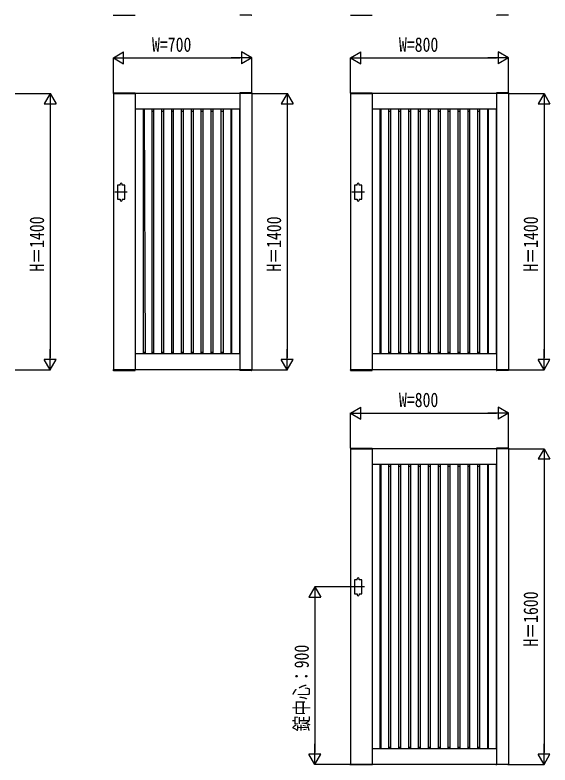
# Model space of a CAD drawing. Units: millimetres, scale not verified. Extents: x -10512 to 10512, y -7425 to 7425.
# Drawn here: x -2760 to -52, y -715 to 3085 of the extents above; entities that cross this region are included whole.
import ezdxf
from ezdxf.enums import TextEntityAlignment as Align

# ---------------------------------------------------------------- set-up
doc = ezdxf.new("R2010")
doc.units = ezdxf.units.MM
doc.header["$LTSCALE"] = 30
doc.layers.add('0-2_YKK_A1', color=4, linetype='Continuous')
doc.layers.add('0-3_YKK_D', color=6, linetype='Continuous')
doc.styles.add('ＭＳ ゴシック', font='')
doc.styles.get('ＭＳ ゴシック').set_extended_font_data('MS Gothic')

msp = doc.modelspace()

# ---------------------------------------------------------------- linework, layer by layer
at = {"layer": '0-2_YKK_A1'}
for p, q in [((-2261.82, 3084), (-2153.08, 3084)), ((-1563.08, 3084), (-1621.82, 3084)), ((-1061.82, 3084), (-953.08, 3084)), ((-263.08, 3084), (-321.82, 3084)), ((-2262.82, 2690.05), (-2262.95, 2687.5)), ((-2262.95, 2687.5), (-2151.95, 2687.5)), ((-2262.45, 2687.5), (-2262.45, 1287.5)), ((-1562.45, 2687.5), (-2262.45, 2687.5)), ((-2261.82, 2691), (-2153.08, 2691)), ((-2152.45, 2687.5), (-2152.45, 1287.5)), ((-2152.08, 2690.05), (-2151.95, 2687.5)), ((-1622.82, 2690.05), (-1622.95, 2687.5)), ((-1561.95, 2687.5), (-1622.95, 2687.5)), ((-1622.45, 2687.5), (-1622.45, 1287.5)), ((-1563.08, 2691), (-1621.82, 2691)), ((-1562.45, 2687.5), (-1562.45, 1287.5)), ((-1562.08, 2690.05), (-1561.95, 2687.5)), ((-1062.82, 2690.05), (-1062.95, 2687.5)), ((-1062.95, 2687.5), (-951.95, 2687.5)), ((-1062.45, 2687.5), (-1062.45, 1287.5)), ((-262.45, 2687.5), (-1062.45, 2687.5)), ((-1061.82, 2691), (-953.08, 2691)), ((-952.45, 2687.5), (-952.45, 1287.5)), ((-952.08, 2690.05), (-951.95, 2687.5)), ((-322.82, 2690.05), (-322.95, 2687.5)), ((-261.95, 2687.5), (-322.95, 2687.5)), ((-322.45, 2687.5), (-322.45, 1287.5)), ((-263.08, 2691), (-321.82, 2691)), ((-262.45, 2687.5), (-262.45, 1287.5)), ((-262.08, 2690.05), (-261.95, 2687.5)), ((-1622.45, 2607.5), (-2152.45, 2607.5)), ((-2152.45, 2598.4), (-2151.65, 2598.4)), ((-2151.65, 2607.5), (-2151.65, 1367.5)), ((-2111.65, 2607.5), (-2111.65, 1367.5)), ((-2111.65, 2598.4), (-2106.29, 2598.4)), ((-2106.32, 2607.5), (-2101.75, 1367.5)), ((-2067.45, 2607.5), (-2067.45, 1367.5)), ((-2067.45, 2598.4), (-2057.45, 2598.4)), ((-2057.45, 1367.5), (-2057.45, 2607.5)), ((-2017.45, 1367.5), (-2017.45, 2607.5)), ((-2017.45, 2598.4), (-2007.45, 2598.4)), ((-2007.45, 1367.5), (-2007.45, 2607.5)), ((-1967.45, 1367.5), (-1967.45, 2607.5)), ((-1967.45, 2598.4), (-1957.45, 2598.4)), ((-1957.45, 1367.5), (-1957.45, 2607.5)), ((-1917.45, 1367.5), (-1917.45, 2607.5)), ((-1917.45, 2598.4), (-1907.45, 2598.4)), ((-1907.45, 1367.5), (-1907.45, 2607.5)), ((-1867.45, 1367.5), (-1867.45, 2607.5)), ((-1867.45, 2598.4), (-1857.45, 2598.4)), ((-1857.45, 1367.5), (-1857.45, 2607.5)), ((-1817.45, 1367.5), (-1817.45, 2607.5)), ((-1817.45, 2598.4), (-1807.45, 2598.4)), ((-1807.45, 1367.5), (-1807.45, 2607.5)), ((-1767.45, 1367.5), (-1767.45, 2607.5)), ((-1767.45, 2598.4), (-1757.45, 2598.4)), ((-1757.45, 1367.5), (-1757.45, 2607.5)), ((-1717.45, 1367.5), (-1717.45, 2607.5)), ((-1717.45, 2598.4), (-1707.45, 2598.4)), ((-1707.45, 2607.5), (-1707.45, 1367.5)), ((-1667.45, 2607.5), (-1667.45, 1367.5)), ((-1667.45, 2598.4), (-1663.25, 2598.4)), ((-1663.25, 1367.5), (-1663.25, 2607.5)), ((-1623.25, 1367.5), (-1623.25, 2607.5)), ((-1623.25, 2598.4), (-1622.45, 2598.4)), ((-322.45, 2607.5), (-952.45, 2607.5)), ((-952.45, 2598.4), (-951.65, 2598.4)), ((-951.65, 1367.5), (-951.65, 2607.5)), ((-911.65, 1367.5), (-911.65, 2607.5)), ((-911.65, 2598.4), (-907.45, 2598.4)), ((-907.45, 1367.5), (-907.45, 2607.5)), ((-867.45, 1367.5), (-867.45, 2607.5)), ((-867.45, 2598.4), (-857.45, 2598.4)), ((-857.45, 1367.5), (-857.45, 2607.5)), ((-817.45, 1367.5), (-817.45, 2607.5)), ((-817.45, 2598.4), (-807.45, 2598.4)), ((-807.45, 1367.5), (-807.45, 2607.5)), ((-767.45, 1367.5), (-767.45, 2607.5)), ((-767.45, 2598.4), (-757.45, 2598.4)), ((-757.45, 1367.5), (-757.45, 2607.5)), ((-717.45, 1367.5), (-717.45, 2607.5)), ((-717.45, 2598.4), (-707.45, 2598.4)), ((-707.45, 1367.5), (-707.45, 2607.5)), ((-667.45, 1367.5), (-667.45, 2607.5)), ((-667.45, 2598.4), (-657.45, 2598.4)), ((-657.45, 1367.5), (-657.45, 2607.5)), ((-617.45, 1367.5), (-617.45, 2607.5)), ((-617.45, 2598.4), (-607.45, 2598.4)), ((-607.45, 1367.5), (-607.45, 2607.5)), ((-567.45, 1367.5), (-567.45, 2607.5)), ((-567.45, 2598.4), (-557.45, 2598.4)), ((-557.45, 1367.5), (-557.45, 2607.5)), ((-517.45, 1367.5), (-517.45, 2607.5)), ((-517.45, 2598.4), (-507.45, 2598.4)), ((-507.45, 1367.5), (-507.45, 2607.5)), ((-467.45, 1367.5), (-467.45, 2607.5)), ((-467.45, 2598.4), (-457.45, 2598.4)), ((-457.45, 1367.5), (-457.45, 2607.5)), ((-417.45, 1367.5), (-417.45, 2607.5)), ((-417.45, 2598.4), (-407.45, 2598.4)), ((-407.45, 1367.5), (-407.45, 2607.5)), ((-367.45, 1367.5), (-367.45, 2607.5)), ((-367.45, 2598.4), (-363.25, 2598.4)), ((-363.25, 1367.5), (-363.25, 2607.5)), ((-323.25, 1367.5), (-323.25, 2607.5)), ((-323.25, 2598.4), (-322.45, 2598.4)), ((-2228.45, 2222.5), (-2228.45, 2227.5)), ((-2218.45, 2222.5), (-2218.45, 2227.5)), ((-1028.45, 2222.5), (-1028.45, 2227.5)), ((-1018.45, 2222.5), (-1018.45, 2227.5)), ((-2191.95, 2187.5), (-2254.95, 2187.5)), ((-991.95, 2187.5), (-1054.95, 2187.5)), ((-2228.45, 2152.5), (-2228.45, 2147.5)), ((-2218.45, 2152.5), (-2218.45, 2147.5)), ((-1028.45, 2152.5), (-1028.45, 2147.5)), ((-1018.45, 2152.5), (-1018.45, 2147.5)), ((-2152.45, 1376), (-2151.65, 1376)), ((-2111.65, 1376), (-2101.78, 1376)), ((-2067.45, 1376), (-2057.45, 1376)), ((-2017.45, 1376), (-2007.45, 1376)), ((-1967.45, 1376), (-1957.45, 1376)), ((-1917.45, 1376), (-1907.45, 1376)), ((-1867.45, 1376), (-1857.45, 1376)), ((-1817.45, 1376), (-1807.45, 1376)), ((-1767.45, 1376), (-1757.45, 1376)), ((-1717.45, 1376), (-1707.45, 1376)), ((-1667.45, 1376), (-1663.25, 1376)), ((-1623.25, 1376), (-1622.45, 1376)), ((-952.45, 1376), (-951.65, 1376)), ((-911.65, 1376), (-907.45, 1376)), ((-867.45, 1376), (-857.45, 1376)), ((-817.45, 1376), (-807.45, 1376)), ((-767.45, 1376), (-757.45, 1376)), ((-717.45, 1376), (-707.45, 1376)), ((-667.45, 1376), (-657.45, 1376)), ((-617.45, 1376), (-607.45, 1376)), ((-567.45, 1376), (-557.45, 1376)), ((-517.45, 1376), (-507.45, 1376)), ((-467.45, 1376), (-457.45, 1376)), ((-417.45, 1376), (-407.45, 1376)), ((-367.45, 1376), (-363.25, 1376)), ((-323.25, 1376), (-322.45, 1376)), ((-1622.45, 1367.5), (-2152.45, 1367.5)), ((-322.45, 1367.5), (-952.45, 1367.5)), ((-2262.95, 1287.5), (-2151.95, 1287.5)), ((-2262.82, 1284.95), (-2262.95, 1287.5)), ((-1562.45, 1287.5), (-2262.45, 1287.5)), ((-2261.82, 1284), (-2153.08, 1284)), ((-2152.08, 1284.95), (-2151.95, 1287.5)), ((-1561.95, 1287.5), (-1622.95, 1287.5)), ((-1622.82, 1284.95), (-1622.95, 1287.5)), ((-1563.08, 1284), (-1621.82, 1284)), ((-1562.08, 1284.95), (-1561.95, 1287.5)), ((-1062.95, 1287.5), (-951.95, 1287.5)), ((-1062.82, 1284.95), (-1062.95, 1287.5)), ((-262.45, 1287.5), (-1062.45, 1287.5)), ((-1061.82, 1284), (-953.08, 1284)), ((-952.08, 1284.95), (-951.95, 1287.5)), ((-261.95, 1287.5), (-322.95, 1287.5)), ((-322.82, 1284.95), (-322.95, 1287.5)), ((-263.08, 1284), (-321.82, 1284)), ((-262.08, 1284.95), (-261.95, 1287.5)), ((-1062.82, 890.05), (-1062.95, 887.5)), ((-1062.95, 887.5), (-951.95, 887.5)), ((-1062.45, 887.5), (-1062.45, -712.5)), ((-262.45, 887.5), (-1062.45, 887.5)), ((-1061.82, 891), (-953.08, 891)), ((-952.45, 887.5), (-952.45, -712.5)), ((-952.08, 890.05), (-951.95, 887.5)), ((-322.82, 890.05), (-322.95, 887.5)), ((-261.95, 887.5), (-322.95, 887.5)), ((-322.45, 887.5), (-322.45, -712.5)), ((-263.08, 891), (-321.82, 891)), ((-262.45, 887.5), (-262.45, -712.5)), ((-262.08, 890.05), (-261.95, 887.5)), ((-322.45, 807.5), (-952.45, 807.5)), ((-952.45, 798.4), (-951.65, 798.4)), ((-951.65, -632.5), (-951.65, 807.5)), ((-911.65, -632.5), (-911.65, 807.5)), ((-911.65, 798.4), (-907.45, 798.4)), ((-907.45, -632.5), (-907.45, 807.5)), ((-867.45, -632.5), (-867.45, 807.5)), ((-867.45, 798.4), (-857.45, 798.4)), ((-857.45, -632.5), (-857.45, 807.5)), ((-817.45, -632.5), (-817.45, 807.5)), ((-817.45, 798.4), (-807.45, 798.4)), ((-807.45, -632.5), (-807.45, 807.5)), ((-767.45, -632.5), (-767.45, 807.5)), ((-767.45, 798.4), (-757.45, 798.4)), ((-757.45, -632.5), (-757.45, 807.5)), ((-717.45, -632.5), (-717.45, 807.5)), ((-717.45, 798.4), (-707.45, 798.4)), ((-707.45, -632.5), (-707.45, 807.5)), ((-667.45, -632.5), (-667.45, 807.5)), ((-667.45, 798.4), (-657.45, 798.4)), ((-657.45, -632.5), (-657.45, 807.5)), ((-617.45, -632.5), (-617.45, 807.5)), ((-617.45, 798.4), (-607.45, 798.4)), ((-607.45, -632.5), (-607.45, 807.5)), ((-567.45, -632.5), (-567.45, 807.5)), ((-567.45, 798.4), (-557.45, 798.4)), ((-557.45, -632.5), (-557.45, 807.5)), ((-517.45, -632.5), (-517.45, 807.5)), ((-517.45, 798.4), (-507.45, 798.4)), ((-507.45, -632.5), (-507.45, 807.5)), ((-467.45, -632.5), (-467.45, 807.5)), ((-467.45, 798.4), (-457.45, 798.4)), ((-457.45, -632.5), (-457.45, 807.5)), ((-417.45, -632.5), (-417.45, 807.5)), ((-417.45, 798.4), (-407.45, 798.4)), ((-407.45, -632.5), (-407.45, 807.5)), ((-367.45, -632.5), (-367.45, 807.5)), ((-367.45, 798.4), (-363.25, 798.4)), ((-363.25, -632.5), (-363.25, 807.5)), ((-323.25, -632.5), (-323.25, 807.5)), ((-323.25, 798.4), (-322.45, 798.4)), ((-1028.45, 222.5), (-1028.45, 227.5)), ((-1018.45, 222.5), (-1018.45, 227.5)), ((-991.95, 187.5), (-1054.95, 187.5)), ((-1028.45, 152.5), (-1028.45, 147.5)), ((-1018.45, 152.5), (-1018.45, 147.5)), ((-952.45, -624), (-951.65, -624)), ((-322.45, -632.5), (-952.45, -632.5)), ((-911.65, -624), (-907.45, -624)), ((-867.45, -624), (-857.45, -624)), ((-817.45, -624), (-807.45, -624)), ((-767.45, -624), (-757.45, -624)), ((-717.45, -624), (-707.45, -624)), ((-667.45, -624), (-657.45, -624)), ((-617.45, -624), (-607.45, -624)), ((-567.45, -624), (-557.45, -624)), ((-517.45, -624), (-507.45, -624)), ((-467.45, -624), (-457.45, -624)), ((-417.45, -624), (-407.45, -624)), ((-367.45, -624), (-363.25, -624)), ((-323.25, -624), (-322.45, -624)), ((-1062.95, -712.5), (-951.95, -712.5)), ((-1062.82, -715.05), (-1062.95, -712.5)), ((-262.45, -712.5), (-1062.45, -712.5)), ((-952.08, -715.05), (-951.95, -712.5)), ((-261.95, -712.5), (-322.95, -712.5)), ((-322.82, -715.05), (-322.95, -712.5)), ((-262.08, -715.05), (-261.95, -712.5))]:
    msp.add_line(p, q, dxfattribs=at)
for points in [[(-2228.45, 2222.5), (-2242.45, 2222.5), (-2242.45, 2152.5), (-2228.45, 2152.5)], [(-2218.45, 2152.5), (-2204.45, 2152.5), (-2204.45, 2222.5), (-2218.45, 2222.5)], [(-1028.45, 2222.5), (-1042.45, 2222.5), (-1042.45, 2152.5), (-1028.45, 2152.5)], [(-1018.45, 2152.5), (-1004.45, 2152.5), (-1004.45, 2222.5), (-1018.45, 2222.5)], [(-1028.45, 222.5), (-1042.45, 222.5), (-1042.45, 152.5), (-1028.45, 152.5)], [(-1018.45, 152.5), (-1004.45, 152.5), (-1004.45, 222.5), (-1018.45, 222.5)]]:
    msp.add_lwpolyline(points, dxfattribs=at)
for centre, radius, start, end in [((-2261.82, 3085), 1, 183, 270), ((-2153.08, 3085), 1, 270, 357), ((-1621.82, 3085), 1, 183, 270), ((-1563.08, 3085), 1, 270, 357), ((-1061.82, 3085), 1, 183, 270), ((-953.08, 3085), 1, 270, 357), ((-321.82, 3085), 1, 183, 270), ((-263.08, 3085), 1, 270, 357), ((-2261.82, 2690), 1, 90, 177), ((-2153.08, 2690), 1, 3, 90), ((-1621.82, 2690), 1, 90, 177), ((-1563.08, 2690), 1, 3, 90), ((-1061.82, 2690), 1, 90, 177), ((-953.08, 2690), 1, 3, 90), ((-321.82, 2690), 1, 90, 177), ((-263.08, 2690), 1, 3, 90), ((-2223.45, 2227.5), 5, 0, 180), ((-1023.45, 2227.5), 5, 0, 180), ((-2223.45, 2147.5), 5, 180, 0), ((-1023.45, 2147.5), 5, 180, 0), ((-2261.82, 1285), 1, 183, 270), ((-2153.08, 1285), 1, 270, 357), ((-1621.82, 1285), 1, 183, 270), ((-1563.08, 1285), 1, 270, 357), ((-1061.82, 1285), 1, 183, 270), ((-953.08, 1285), 1, 270, 357), ((-321.82, 1285), 1, 183, 270), ((-263.08, 1285), 1, 270, 357), ((-1061.82, 890), 1, 90, 177), ((-953.08, 890), 1, 3, 90), ((-321.82, 890), 1, 90, 177), ((-263.08, 890), 1, 3, 90), ((-1023.45, 227.5), 5, 0, 180), ((-1023.45, 147.5), 5, 180, 0)]:
    msp.add_arc(centre, radius, start, end, dxfattribs=at)
at = {"layer": '0-3_YKK_D'}
for p, q in [((-2262.45, 2867.5), (-2210.49, 2897.5)), ((-2210.49, 2837.5), (-2210.49, 2897.5)), ((-1562.45, 2867.5), (-1614.41, 2897.5)), ((-1614.41, 2897.5), (-1614.41, 2837.5)), ((-1062.45, 2867.5), (-1010.49, 2897.5)), ((-1010.49, 2837.5), (-1010.49, 2897.5)), ((-262.45, 2867.5), (-314.41, 2897.5)), ((-314.41, 2897.5), (-314.41, 2837.5)), ((-2262.45, 2689.5), (-2262.45, 2868.5)), ((-2262.45, 2867.5), (-2210.49, 2837.5)), ((-2262.45, 2867.5), (-2158.53, 2867.5)), ((-2202.45, 2867.5), (-1622.45, 2867.5)), ((-1562.45, 2867.5), (-1666.37, 2867.5)), ((-1562.45, 2867.5), (-1614.41, 2837.5)), ((-1562.45, 2689.5), (-1562.45, 2868.5)), ((-1062.45, 2689.5), (-1062.45, 2868.5)), ((-1062.45, 2867.5), (-1010.49, 2837.5)), ((-1062.45, 2867.5), (-958.53, 2867.5)), ((-1002.45, 2867.5), (-322.45, 2867.5)), ((-262.45, 2867.5), (-366.37, 2867.5)), ((-262.45, 2867.5), (-314.41, 2837.5)), ((-262.45, 2689.5), (-262.45, 2868.5)), ((-2760.45, 2687.5), (-2581.45, 2687.5)), ((-2582.45, 2687.5), (-2612.45, 2635.54)), ((-2582.45, 2687.5), (-2552.45, 2635.54)), ((-2582.45, 2687.5), (-2582.45, 2583.58)), ((-1560.45, 2687.5), (-1381.45, 2687.5)), ((-1382.45, 2687.5), (-1412.45, 2635.54)), ((-1382.45, 2687.5), (-1352.45, 2635.54)), ((-1382.45, 2687.5), (-1382.45, 2583.58)), ((-260.45, 2687.5), (-81.45, 2687.5)), ((-82.45, 2687.5), (-112.45, 2635.54)), ((-82.45, 2687.5), (-52.45, 2635.54)), ((-82.45, 2687.5), (-82.45, 2583.58)), ((-2612.45, 2635.54), (-2552.45, 2635.54)), ((-2582.45, 2627.5), (-2582.45, 1347.5)), ((-1412.45, 2635.54), (-1352.45, 2635.54)), ((-1382.45, 2627.5), (-1382.45, 1347.5)), ((-112.45, 2635.54), (-52.45, 2635.54)), ((-82.45, 2627.5), (-82.45, 1347.5)), ((-2582.45, 1287.5), (-2582.45, 1391.42)), ((-1382.45, 1287.5), (-1382.45, 1391.42)), ((-82.45, 1287.5), (-82.45, 1391.42)), ((-2582.45, 1287.5), (-2612.45, 1339.46)), ((-2552.45, 1339.46), (-2612.45, 1339.46)), ((-2582.45, 1287.5), (-2552.45, 1339.46)), ((-1382.45, 1287.5), (-1412.45, 1339.46)), ((-1352.45, 1339.46), (-1412.45, 1339.46)), ((-1382.45, 1287.5), (-1352.45, 1339.46)), ((-82.45, 1287.5), (-112.45, 1339.46)), ((-52.45, 1339.46), (-112.45, 1339.46)), ((-82.45, 1287.5), (-52.45, 1339.46)), ((-2760.45, 1287.5), (-2581.45, 1287.5)), ((-1560.45, 1287.5), (-1381.45, 1287.5)), ((-260.45, 1287.5), (-81.45, 1287.5)), ((-1062.45, 1067.5), (-1010.49, 1097.5)), ((-1062.45, 889.5), (-1062.45, 1068.5)), ((-1062.45, 1067.5), (-1010.49, 1037.5)), ((-1062.45, 1067.5), (-958.53, 1067.5)), ((-1010.49, 1037.5), (-1010.49, 1097.5)), ((-1002.45, 1067.5), (-322.45, 1067.5)), ((-262.45, 1067.5), (-366.37, 1067.5)), ((-262.45, 1067.5), (-314.41, 1097.5)), ((-314.41, 1097.5), (-314.41, 1037.5)), ((-262.45, 1067.5), (-314.41, 1037.5)), ((-262.45, 889.5), (-262.45, 1068.5)), ((-260.45, 887.5), (-81.45, 887.5)), ((-82.45, 887.5), (-112.45, 835.54)), ((-82.45, 887.5), (-52.45, 835.54)), ((-82.45, 887.5), (-82.45, 783.58)), ((-112.45, 835.54), (-52.45, 835.54)), ((-82.45, 827.5), (-82.45, -652.5)), ((-1242.45, 187.5), (-1272.45, 135.54)), ((-1056.95, 187.5), (-1243.45, 187.5)), ((-1242.45, 187.5), (-1212.45, 135.54)), ((-1242.45, 187.5), (-1242.45, 83.58)), ((-1272.45, 135.54), (-1212.45, 135.54)), ((-1242.45, 127.5), (-1242.45, -652.5)), ((-1242.45, -712.5), (-1242.45, -608.58)), ((-82.45, -712.5), (-82.45, -608.58)), ((-1242.45, -712.5), (-1272.45, -660.54)), ((-1212.45, -660.54), (-1272.45, -660.54)), ((-1242.45, -712.5), (-1212.45, -660.54)), ((-82.45, -712.5), (-112.45, -660.54)), ((-52.45, -660.54), (-112.45, -660.54)), ((-82.45, -712.5), (-52.45, -660.54)), ((-1064.45, -712.5), (-1243.45, -712.5)), ((-260.45, -712.5), (-81.45, -712.5))]:
    msp.add_line(p, q, dxfattribs=at)

# ---------------------------------------------------------------- texts
at = {"layer": '0-3_YKK_D', "style": 'ＭＳ ゴシック', "width": 0.8}
for s, p in [('W=700', (-2067.12, 2876.5)), ('W=800', (-817.12, 2876.5)), ('W=800', (-817.12, 1076.5))]:
    msp.add_text(s, height=73.31, dxfattribs=at).set_placement(p, align=Align.BOTTOM_LEFT)
for s, p in [('H＝1400', (-2591.45, 1784.83)), ('H＝1400', (-1391.45, 1784.83)), ('H＝1400', (-91.45, 1784.83)), ('H＝1600', (-91.45, -115.17)), ('錠中心：900', (-1251.45, -545.17))]:
    msp.add_text(s, height=73.31, rotation=90, dxfattribs=at).set_placement(p, align=Align.BOTTOM_LEFT)

doc.saveas('drawing.dxf')
